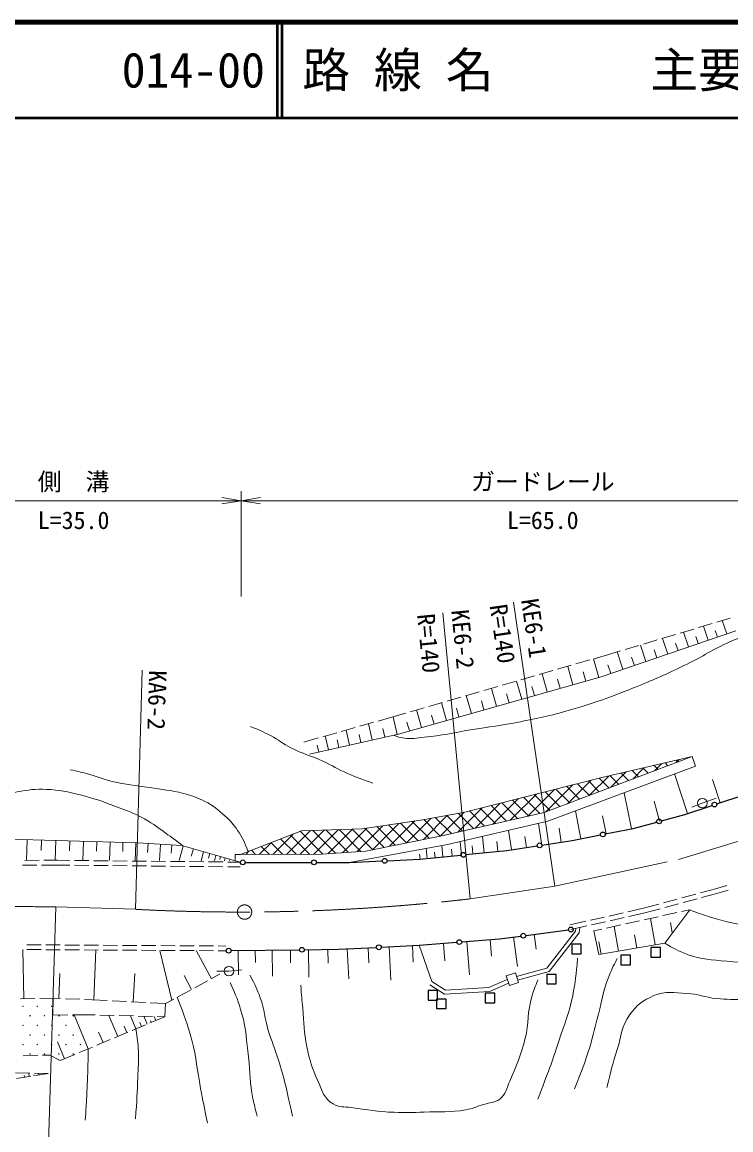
# Model space of a CAD drawing. Units: millimetres, scale not verified. Extents: x 40000 to 680000, y 20000 to 380000.
# Drawn here: x 151128 to 225140, y 264286 to 380000 of the extents above; entities that cross this region are included whole.
import ezdxf
from ezdxf.enums import TextEntityAlignment as Align

# ---------------------------------------------------------------- set-up
doc = ezdxf.new("R2010")
doc.units = ezdxf.units.MM
doc.header["$LTSCALE"] = 1000
doc.linetypes.add('CHAIN', pattern=[18.5, 12, -1.5, 3.5, -1.5])
for name, color, linetype, lineweight in [('M-BMK', 2, 'CHAIN', 13), ('M-BMK-ROW', 30, 'Continuous', 25), ('M-STR-HTXT', 7, 'Continuous', 13), ('M-STR-STRC', 7, 'Continuous', 25), ('M-TTL', 2, 'Continuous', 140), ('M-TTL-LINE', 7, 'Continuous', 50), ('M-WORK', 1, 'Continuous', 13)]:
    doc.layers.add(name, color=color, linetype=linetype, lineweight=lineweight)
doc.layers.add('M-TTL-TXT', color=7, linetype='Continuous')
doc.styles.add('ＭＳ ゴシック', font='')
doc.styles.get('ＭＳ ゴシック').set_extended_font_data('MS Gothic')

# ---------------------------------------------------------------- blocks, each defined once
blk = doc.blocks.new('open_arrow')
at = {"color": 0, "linetype": 'Continuous', "lineweight": -2}
blk.add_lwpolyline([(7.5, 1.25), (0, 0), (7.5, -1.25)], dxfattribs=at)

msp = doc.modelspace()

# ---------------------------------------------------------------- hatches: boundary and pattern name
at = {"layer": 'M-WORK'}
h = msp.add_hatch(dxfattribs=at)
h.set_pattern_fill('USER', color=256, style=0, pattern_type=2)
h.set_pattern_definition([(45, (194799, 294979), (-707.107, 707.107), []), (135, (194799, 294979), (-707.107, -707.107), [])])
h.paths.add_polyline_path([(194799, 294979), (205641, 297430), (221090, 303271), (211662, 301080), (197356, 297484), (192987, 296684), (186620, 295725), (180306, 295539), (173939, 293061), (182384, 293088), (187020, 293408)])

# ---------------------------------------------------------------- linework, layer by layer
at = {"layer": 'M-BMK'}
for p, q in [((219686, 292532), (240905, 299006)), ((206753, 289732), (219686, 292532)), ((197909, 288414), (206753, 289732)), ((154656, 287572), (162950, 287323))]:
    msp.add_line(p, q, dxfattribs=at)
msp.add_circle((174356, 287038), 750, dxfattribs=at)
for centre, radius, start, end in [((173898, 497037), 210000, 267.01161, 276.56522), ((147342, -212375), 500000, 89.16184, 93.29914)]:
    msp.add_arc(centre, radius, start, end, dxfattribs=at)
at = {"layer": 'M-BMK-ROW'}
for p, q in [((209520, 283674), (208520, 283674)), ((208520, 283674), (208520, 282674)), ((209520, 282674), (209520, 283674)), ((208520, 282674), (209520, 282674)), ((214661, 282529), (213661, 282529)), ((213661, 282529), (213661, 281529)), ((214661, 281529), (214661, 282529)), ((217778, 283328), (216778, 283328)), ((216778, 283328), (216778, 282328)), ((217778, 282328), (217778, 283328)), ((213661, 281529), (214661, 281529)), ((216778, 282328), (217778, 282328)), ((206909, 280531), (205909, 280531)), ((205909, 280531), (205909, 279531)), ((206909, 279531), (206909, 280531)), ((205909, 279531), (206909, 279531)), ((194521, 278826), (193521, 278826)), ((193521, 278826), (193521, 277826)), ((193521, 277826), (194521, 277826)), ((195400, 277946), (194400, 277946)), ((194400, 277946), (194400, 276946)), ((194521, 277826), (194521, 278826)), ((195400, 276946), (195400, 277946)), ((200489, 278559), (199489, 278559)), ((199489, 278559), (199489, 277559)), ((200489, 277559), (200489, 278559)), ((194400, 276946), (195400, 276946)), ((199489, 277559), (200489, 277559))]:
    msp.add_line(p, q, dxfattribs=at)
at = {"layer": 'M-STR-HTXT'}
for p, q in [((174000, 320000), (174000, 331000)), ((174000, 320000), (174000, 331000)), ((139000, 330000), (174000, 330000)), ((174000, 330000), (236824, 330000)), ((206753, 289732), (202425, 319418)), ((197909, 288414), (195068, 318280)), ((162950, 287323), (163674, 312312)), ((154656, 287572), (153730, 257586))]:
    msp.add_line(p, q, dxfattribs=at)
at = {"layer": 'M-STR-STRC'}
for p, q in [((223661, 298343), (226514, 299290)), ((220333, 297238), (223186, 298185)), ((214952, 295773), (217401, 296440)), ((217884, 296571), (220333, 297238)), ((208585, 294521), (211523, 295099)), ((212014, 295195), (214952, 295773)), ((201738, 293482), (204914, 293964)), ((205409, 294039), (208585, 294521)), ((192654, 292549), (196947, 292990)), ((197444, 293041), (201738, 293482)), ((174419, 292228), (181358, 292229)), ((181858, 292229), (185327, 292230)), ((185327, 292230), (188741, 292379)), ((189240, 292400), (192654, 292549)), ((203713, 284598), (208190, 285184)), ((188623, 283367), (192579, 283561)), ((192579, 283561), (196530, 283881)), ((197028, 283921), (200979, 284241)), ((200979, 284241), (203217, 284534)), ((172946, 283010), (180095, 283098)), ((180595, 283104), (184169, 283149)), ((184169, 283149), (188124, 283343))]:
    msp.add_line(p, q, dxfattribs=at)
for centre in [(223424, 298264), (217643, 296506), (211768, 295147), (205161, 294001), (197196, 293016), (174169, 292228), (181608, 292229), (188990, 292390), (203465, 284566), (208438, 285217), (188374, 283355), (196779, 283901), (172696, 283006), (180345, 283101)]:
    msp.add_circle(centre, 250, dxfattribs=at)
at = {"layer": 'M-TTL'}
msp.add_line((680000, 380000), (40000, 380000), dxfattribs=at)
at = {"layer": 'M-TTL-LINE'}
for p, q in [((177750, 380000), (177750, 370000)), ((178250, 380000), (178250, 370000)), ((40000, 370000), (680000, 370000))]:
    msp.add_line(p, q, dxfattribs=at)
at = {"layer": 'M-WORK'}
for p, q in [((221769, 316749), (223206, 317179)), ((223686, 317322), (225069, 317736)), ((224722, 316095), (224247, 317490)), ((211583, 311622), (225669, 316417)), ((217937, 315603), (219374, 316033)), ((219853, 316176), (221290, 316606)), ((220713, 314730), (220187, 316276)), ((222769, 315430), (222269, 316899)), ((223746, 315763), (223508, 316460)), ((214105, 314457), (215542, 314887)), ((216272, 313219), (215689, 314931)), ((216021, 315030), (217458, 315460)), ((218549, 313994), (217996, 315621)), ((219631, 314362), (219368, 315135)), ((221741, 315080), (221491, 315815)), ((210880, 313507), (212242, 313900)), ((212242, 313900), (213626, 314314)), ((213875, 312402), (213261, 314205)), ((215073, 312810), (214782, 313667)), ((217411, 313606), (217134, 314420)), ((207037, 312397), (208479, 312813)), ((208648, 310791), (208106, 312705)), ((208959, 312952), (210400, 313368)), ((211348, 311556), (210801, 313484)), ((212613, 311973), (212306, 312874)), ((190423, 305628), (211583, 311622)), ((203194, 311287), (204636, 311703)), ((205116, 311842), (206557, 312258)), ((205967, 310031), (205429, 311933)), ((207308, 310411), (207036, 311368)), ((209998, 311173), (209725, 312137)), ((199351, 310178), (200793, 310594)), ((200663, 308529), (200132, 310403)), ((201273, 310732), (202714, 311149)), ((203306, 309277), (202771, 311165)), ((204637, 309654), (204367, 310605)), ((195509, 309068), (196950, 309484)), ((197430, 309623), (198871, 310039)), ((198039, 307786), (197512, 309646)), ((199351, 308157), (199086, 309094)), ((201985, 308903), (201717, 309847)), ((189824, 307426), (191185, 307819)), ((191666, 307958), (193107, 308374)), ((192847, 306315), (192328, 308149)), ((193587, 308513), (195028, 308929)), ((195434, 307048), (194911, 308895)), ((196737, 307417), (196473, 308347)), ((186381, 306449), (187824, 306858)), ((187698, 305013), (187314, 306714)), ((188305, 306995), (189824, 307426)), ((190277, 305595), (189861, 307437)), ((191563, 305951), (191303, 306868)), ((194141, 306681), (193879, 307605)), ((181132, 303530), (190423, 305628)), ((182533, 305357), (183976, 305766)), ((184457, 305903), (185900, 306312)), ((185317, 304475), (184962, 306046)), ((186507, 304744), (186315, 305594)), ((188988, 305304), (188780, 306225)), ((180533, 304789), (182052, 305220)), ((182101, 303749), (181937, 304474)), ((183117, 303978), (182789, 305429)), ((184217, 304227), (184039, 305012)), ((221090, 303271), (205641, 297430)), ((211662, 301080), (221090, 303271)), ((221457, 302282), (221090, 303271)), ((206032, 296527), (221457, 302282)), ((197356, 297484), (211662, 301080)), ((220622, 297334), (219253, 301460)), ((224015, 298460), (223211, 300883)), ((214752, 295734), (214011, 299504)), ((217691, 296519), (217120, 298616)), ((222160, 298412), (223596, 298949)), ((192987, 296684), (197356, 297484)), ((205641, 297430), (194799, 294979)), ((209474, 294696), (208903, 297598)), ((221071, 297978), (222160, 298412)), ((186620, 295725), (192987, 296684)), ((195536, 294077), (206032, 296527)), ((205386, 294035), (205043, 296296)), ((212113, 295215), (211742, 297100)), ((173939, 293061), (180306, 295539)), ((180306, 295539), (186620, 295725)), ((202220, 293555), (201915, 295566)), ((207433, 294346), (207211, 295808)), ((163178, 294259), (147734, 294705)), ((151637, 294592), (151575, 292439)), ((153144, 294549), (153113, 293472)), ((154652, 294505), (154592, 292443)), ((156095, 294464), (156065, 293433)), ((157538, 294422), (157481, 292437)), ((158928, 294382), (158899, 293389)), ((160318, 294342), (160262, 292429)), ((161657, 294303), (161629, 293347)), ((162995, 294264), (162942, 292422)), ((167800, 293973), (163178, 294259)), ((164284, 294191), (164227, 293271)), ((165572, 294111), (165467, 292415)), ((166759, 294037), (166706, 293189)), ((167941, 293933), (167509, 292409)), ((173885, 292248), (167800, 293973)), ((185327, 292230), (195536, 294077)), ((194799, 294979), (187020, 293408)), ((195069, 292797), (194948, 293970)), ((197017, 292997), (196874, 294389)), ((198204, 293119), (198117, 293967)), ((199390, 293241), (199216, 294936)), ((200807, 293386), (200703, 294398)), ((203803, 293795), (203631, 294926)), ((169007, 293631), (168791, 292869)), ((170074, 293328), (169811, 292403)), ((170721, 293145), (170590, 292682)), ((171369, 292961), (171210, 292399)), ((171850, 292825), (171770, 292544)), ((173939, 293061), (173372, 293060)), ((173372, 293060), (173372, 292394)), ((182384, 293088), (173939, 293061)), ((187020, 293408), (182384, 293088)), ((192694, 292554), (192640, 293077)), ((193426, 292629), (193319, 293676)), ((194248, 292713), (194187, 293299)), ((196043, 292897), (195971, 293593)), ((151155, 291939), (152655, 291941)), ((151390, 292439), (152890, 292441)), ((153155, 291941), (154822, 291944)), ((153390, 292442), (154825, 292444)), ((154822, 291944), (156101, 291931)), ((154825, 292444), (156105, 292431)), ((156601, 291925), (158101, 291910)), ((156605, 292425), (158105, 292410)), ((158601, 291905), (160101, 291890)), ((158605, 292405), (160105, 292390)), ((160601, 291884), (162101, 291869)), ((160605, 292384), (162105, 292369)), ((162601, 291864), (164101, 291849)), ((162605, 292364), (164105, 292349)), ((164601, 291843), (166101, 291828)), ((164605, 292343), (166104, 292328)), ((166601, 291823), (168101, 291808)), ((166604, 292323), (168104, 292308)), ((168601, 291802), (170101, 291787)), ((168604, 292302), (170104, 292287)), ((170601, 291782), (172100, 291767)), ((170604, 292282), (172104, 292267)), ((172331, 292689), (172248, 292397)), ((172600, 291761), (173879, 291748)), ((172604, 292261), (173885, 292248)), ((172812, 292552), (172771, 292406)), ((221962, 289037), (223546, 289466)), ((223546, 289466), (224730, 289809)), ((223681, 288984), (224866, 289327)), ((218101, 287993), (219549, 288384)), ((220032, 288515), (221480, 288907)), ((220159, 288031), (221607, 288423)), ((222090, 288554), (223681, 288984)), ((214377, 287062), (216034, 287434)), ((216034, 287434), (217618, 287862)), ((216155, 286948), (217746, 287379)), ((219493, 286986), (218029, 286662)), ((218229, 287509), (219676, 287901)), ((218230, 283804), (220841, 287285)), ((220841, 287285), (219982, 287095)), ((208328, 285704), (209986, 286076)), ((210474, 286186), (211937, 286514)), ((210589, 285699), (212052, 286028)), ((212425, 286624), (213889, 286952)), ((212540, 286137), (214004, 286466)), ((215588, 286121), (214124, 285796)), ((214491, 286575), (216155, 286948)), ((217541, 286554), (216076, 286229)), ((217245, 283631), (216763, 286381)), ((219015, 284851), (218824, 285932)), ((204596, 284714), (204797, 283176)), ((205931, 281164), (208917, 285034)), ((206166, 280813), (209303, 284879)), ((208438, 285217), (210101, 285590)), ((208917, 285034), (208948, 285331)), ((209303, 284879), (209360, 285424)), ((211683, 285255), (210824, 285065)), ((210824, 285065), (211339, 282596)), ((213636, 285688), (212171, 285364)), ((213395, 282957), (212943, 285535)), ((215320, 283294), (215079, 284669)), ((151601, 283620), (153101, 283610)), ((153601, 283607), (155101, 283598)), ((155601, 283595), (157101, 283585)), ((157601, 283582), (159101, 283573)), ((159601, 283569), (161101, 283560)), ((161601, 283557), (163101, 283547)), ((163601, 283544), (165101, 283535)), ((165601, 283532), (167101, 283522)), ((167601, 283519), (169101, 283509)), ((169601, 283506), (171101, 283497)), ((191884, 283527), (191970, 281787)), ((193912, 279777), (192579, 283561)), ((195126, 283694), (195267, 281948)), ((197562, 283964), (197845, 280472)), ((200007, 284162), (200148, 282416)), ((202443, 284432), (202846, 281357)), ((211339, 282596), (218230, 283804)), ((211590, 282640), (211365, 283929)), ((151300, 277966), (151181, 283123)), ((151601, 283120), (153101, 283110)), ((153601, 283107), (155101, 283098)), ((155601, 283095), (157101, 283085)), ((157601, 283082), (159101, 283073)), ((158602, 277860), (158820, 283074)), ((159601, 283069), (161101, 283060)), ((161601, 283057), (163101, 283047)), ((163601, 283044), (165101, 283035)), ((166772, 277844), (165494, 283032)), ((165601, 283031), (167101, 283022)), ((167601, 283019), (169101, 283009)), ((170886, 280070), (169296, 283008)), ((169601, 283006), (171101, 282997)), ((171601, 283494), (172411, 283489)), ((171601, 282994), (172408, 282989)), ((173696, 283019), (173727, 280478)), ((175474, 283041), (175490, 281770)), ((177253, 283063), (177286, 280354)), ((179149, 283086), (179166, 281732)), ((181045, 283110), (181080, 280223)), ((183066, 283135), (183084, 281691)), ((185086, 283194), (185239, 280078)), ((187267, 283301), (187343, 281743)), ((189447, 283408), (189618, 279926)), ((154952, 278013), (155061, 280620)), ((162733, 277653), (162887, 280604)), ((168829, 278957), (168034, 280426)), ((170909, 280083), (171765, 280546)), ((171460, 280847), (172727, 280871)), ((172727, 280871), (174065, 280989)), ((201687, 280361), (202642, 280677)), ((202021, 279349), (201687, 280361)), ((202642, 280677), (202976, 279665)), ((202767, 280299), (205931, 281164)), ((202872, 279913), (206166, 280813)), ((167391, 278179), (168710, 278893)), ((169150, 279131), (170469, 279845)), ((195223, 278458), (193696, 279441)), ((195329, 278865), (193912, 279777)), ((199876, 279149), (195329, 278865)), ((201775, 279976), (199876, 279149)), ((201935, 279610), (199971, 278754)), ((202976, 279665), (202021, 279349)), ((152468, 277993), (150968, 277959)), ((154373, 278037), (152968, 278005)), ((154320, 276279), (154373, 278037)), ((154373, 278037), (155149, 278007)), ((155648, 277987), (157147, 277928)), ((157647, 277908), (158423, 277878)), ((158423, 277878), (160012, 277795)), ((160511, 277769), (162009, 277691)), ((166095, 277478), (166951, 277941)), ((199971, 278754), (195223, 278458)), ((162508, 277665), (164006, 277587)), ((164506, 277561), (166095, 277478)), ((166095, 277478), (166015, 276093)), ((155895, 276291), (154320, 276279)), ((157970, 276306), (156395, 276294)), ((158029, 272752), (156547, 276295)), ((158744, 276285), (157970, 276306)), ((160743, 276232), (159243, 276272)), ((161115, 274043), (160193, 276247)), ((162742, 276179), (161243, 276219)), ((163008, 274835), (162443, 276187)), ((164741, 276126), (163242, 276166)), ((163589, 275078), (163416, 275493)), ((164170, 275321), (163823, 276151)), ((164475, 275448), (166015, 276093)), ((164631, 275514), (164545, 275721)), ((165093, 275707), (164919, 276122)), ((166015, 276093), (165241, 276113)), ((159572, 273398), (159111, 274500)), ((160784, 273905), (162168, 274484)), ((162062, 274439), (161779, 275115)), ((162630, 274676), (164013, 275255)), ((155549, 271715), (154808, 273486)), ((158939, 273133), (160323, 273712)), ((151250, 272006), (152749, 272059)), ((153249, 272077), (154002, 272103)), ((154002, 272103), (155092, 271524)), ((155092, 271524), (156633, 272168)), ((157094, 272361), (158478, 272940)), ((150428, 270227), (151928, 270207)), ((152027, 269885), (150547, 269644)), ((151381, 269780), (151353, 269954)), ((151875, 269860), (151818, 270208)), ((152368, 269940), (152354, 270028)), ((152428, 270200), (153849, 270182)), ((153849, 270182), (152521, 269965)), ((152862, 270021), (152833, 270195))]:
    msp.add_line(p, q, dxfattribs=at)
for centre, radius in [((222160, 298412), 500), ((172727, 280871), 500), ((151210, 277200), 22.5), ((152710, 277200), 22.5), ((154210, 277200), 22.5), ((151960, 276200), 22.5), ((153460, 276200), 22.5), ((154960, 276200), 22.5), ((156460, 276200), 22.5), ((151210, 275200), 22.5), ((152710, 275200), 22.5), ((154210, 275200), 22.5), ((155710, 275200), 22.5), ((151210, 273200), 22.5), ((151960, 274200), 22.5), ((152710, 273200), 22.5), ((153460, 274200), 22.5), ((154210, 273200), 22.5), ((154960, 274200), 22.5), ((155710, 273200), 22.5), ((156460, 274200), 22.5), ((157210, 273200), 22.5), ((151960, 272200), 22.5), ((153460, 272200), 22.5), ((154960, 272200), 22.5), ((156460, 272200), 22.5)]:
    msp.add_circle(centre, radius, dxfattribs=at)
for points, knots in [([(189864, 305502), (190381, 305328), (190575, 305288), (191044, 305216), (191847, 305094), (192313, 305224), (193122, 305296), (195022, 305464), (196061, 305765), (197944, 306069), (199984, 306398), (201138, 306522), (203166, 306921), (205328, 307346), (206543, 307595), (208654, 308227), (211309, 309020), (212769, 309564), (215341, 310598), (217286, 311379), (218350, 311880), (220243, 312782), (222032, 313635), (222946, 314292), (224745, 315126), (226146, 315776), (226970, 316050), (228395, 316645), (229613, 317153), (230344, 317334), (231512, 317950), (233054, 318764), (233576, 319256), (235135, 320561)], [0, 0, 0, 0, 1, 1, 1, 2, 2, 2, 3, 3, 3, 4, 4, 4, 5, 5, 5, 6, 6, 6, 7, 7, 7, 8, 8, 8, 9, 9, 9, 10, 10, 10, 11, 11, 11, 11]), ([(174953, 306432), (175965, 306019), (176266, 305893), (177071, 305473), (177928, 305025), (178325, 304627), (179189, 304194), (180459, 303557), (181252, 303381), (182546, 302795), (183563, 302334), (184080, 301964), (185103, 301516), (186113, 301075), (186480, 300949), (187741, 300517)], [0, 0, 0, 0, 1, 1, 1, 2, 2, 2, 3, 3, 3, 4, 4, 4, 5, 5, 5, 5]), ([(156153, 301906), (156959, 301732), (157179, 301676), (157832, 301506), (158896, 301229), (159454, 300939), (160522, 300681), (162019, 300318), (162894, 300296), (164412, 300041), (165807, 299807), (166616, 299796), (167982, 299428), (168872, 299189), (169369, 299015), (170193, 298603), (171112, 298142), (171557, 297742), (172324, 297057), (172902, 296542), (173184, 296199), (173630, 295566), (174181, 294781), (174313, 294397), (174726, 293367)], [0, 0, 0, 0, 1, 1, 1, 2, 2, 2, 3, 3, 3, 4, 4, 4, 5, 5, 5, 6, 6, 6, 7, 7, 7, 8, 8, 8, 8]), ([(138695, 294783), (140035, 295105), (140472, 295210), (141554, 295645), (142638, 296081), (143174, 296481), (144218, 297004), (145504, 297649), (146188, 298092), (147522, 298629), (148694, 299101), (149372, 299344), (150612, 299588), (151791, 299820), (152475, 299902), (153676, 299855), (155067, 299799), (155839, 299599), (157192, 299269), (158637, 298916), (159424, 298622), (160815, 298096), (162045, 297632), (162761, 297411), (163906, 296764), (164911, 296196), (165419, 295787), (166357, 295113), (166983, 294662), (167188, 294511), (167941, 293933)], [0, 0, 0, 0, 1, 1, 1, 2, 2, 2, 3, 3, 3, 4, 4, 4, 5, 5, 5, 6, 6, 6, 7, 7, 7, 8, 8, 8, 9, 9, 9, 10, 10, 10, 10]), ([(220841, 287285), (221840, 286881), (222154, 286782), (223014, 286515), (224628, 286014), (225564, 285748), (227250, 285636), (228683, 285541), (229506, 285499), (230926, 285716), (232637, 285978), (233640, 286130), (235202, 286875), (236678, 287579), (237555, 288112), (238514, 289437), (239079, 290216), (239305, 290609), (239686, 291604)], [0, 0, 0, 0, 1, 1, 1, 2, 2, 2, 3, 3, 3, 4, 4, 4, 5, 5, 5, 6, 6, 6, 6]), ([(218230, 283804), (219229, 283179), (219624, 282990), (220585, 282619), (222115, 282029), (223090, 282067), (224721, 281900), (226584, 281708), (227645, 281828), (229516, 281900), (231768, 281987), (233023, 282155), (235271, 282319), (236863, 282436), (237802, 282216), (239347, 282619), (240564, 282937), (241295, 283268), (242164, 284178), (242895, 284942), (243047, 285586), (243423, 286575), (243981, 288044), (243933, 288784), (243996, 290558)], [0, 0, 0, 0, 1, 1, 1, 2, 2, 2, 3, 3, 3, 4, 4, 4, 5, 5, 5, 6, 6, 6, 7, 7, 7, 8, 8, 8, 8]), ([(212193, 268713), (212658, 270606), (212787, 271142), (213272, 272669), (213733, 274115), (213704, 275093), (214591, 276325), (215322, 277340), (215954, 277823), (217108, 278303), (218344, 278817), (219189, 278611), (220525, 278543), (221759, 278480), (222412, 278124), (223642, 278004), (224785, 277892), (225431, 277903), (226579, 277884), (228663, 277849), (229849, 277606), (231914, 277884), (233052, 278037), (233676, 278209), (234791, 278483), (236700, 278952), (237724, 279397), (239647, 279802), (241409, 280173), (242460, 280063), (244202, 280521), (244926, 280711), (245405, 280727), (246000, 281180), (246716, 281725), (247110, 282142), (247439, 282979), (247913, 284185), (247564, 285000), (247519, 286295), (247471, 287666), (247397, 288158), (247166, 289788)], [0, 0, 0, 0, 1, 1, 1, 2, 2, 2, 3, 3, 3, 4, 4, 4, 5, 5, 5, 6, 6, 6, 7, 7, 7, 8, 8, 8, 9, 9, 9, 10, 10, 10, 11, 11, 11, 12, 12, 12, 13, 13, 13, 14, 14, 14, 14]), ([(204995, 267502), (206093, 270388), (206403, 271166), (207183, 273557), (207783, 275394), (208246, 276396), (208622, 278292), (208921, 279805), (208987, 280385), (209121, 282208)], [0, 0, 0, 0, 1, 1, 1, 2, 2, 2, 3, 3, 3, 3]), ([(213277, 282168), (212803, 281288), (212677, 280992), (212358, 280210), (211772, 278773), (211722, 277873), (211319, 276374), (210958, 275032), (210807, 274266), (210400, 272937), (209870, 271204), (209619, 270623), (208802, 268581)], [0, 0, 0, 0, 1, 1, 1, 2, 2, 2, 3, 3, 3, 4, 4, 4, 4]), ([(174917, 280437), (175477, 279390), (175640, 279036), (175993, 278092), (176478, 276798), (176426, 275976), (176833, 274656), (177198, 273472), (177496, 272839), (177872, 271658), (178598, 269375), (178731, 268546), (179350, 265704)], [0, 0, 0, 0, 1, 1, 1, 2, 2, 2, 3, 3, 3, 4, 4, 4, 4]), ([(175674, 265704), (175433, 266558), (175384, 266820), (175234, 267542), (174887, 269219), (174972, 270200), (174755, 271898), (174528, 273667), (174564, 274698), (174075, 276414), (173700, 277730), (173503, 278234), (172837, 279691)], [0, 0, 0, 0, 1, 1, 1, 2, 2, 2, 3, 3, 3, 4, 4, 4, 4]), ([(205005, 279970), (204663, 279179), (204585, 278909), (204366, 278212), (203845, 276552), (204086, 275500), (203647, 273816), (203182, 272034), (202814, 271055), (202048, 269381), (201699, 268618), (201684, 268000), (201009, 267502), (200453, 267092), (199990, 267150), (199331, 266943), (198600, 266714), (198206, 266521), (197453, 266384), (195776, 266078), (194799, 266210), (193097, 266144), (191885, 266097), (191205, 266077), (189993, 266117), (188224, 266176), (187242, 266369), (185491, 266623), (184746, 266731), (184245, 266608), (183599, 266996), (182635, 267576), (182470, 268371), (182001, 269394), (181391, 270725), (181166, 271533), (180855, 272964), (180520, 274508), (180577, 275413), (180429, 276987), (180340, 277933), (180313, 278235), (180216, 279411)], [0, 0, 0, 0, 1, 1, 1, 2, 2, 2, 3, 3, 3, 4, 4, 4, 5, 5, 5, 6, 6, 6, 7, 7, 7, 8, 8, 8, 9, 9, 9, 10, 10, 10, 11, 11, 11, 12, 12, 12, 13, 13, 13, 14, 14, 14, 14]), ([(167313, 278137), (168122, 276086), (168366, 275444), (168840, 273656), (169354, 271724), (169380, 270584), (169760, 268621), (170032, 267215), (170121, 266767), (170479, 265025)], [0, 0, 0, 0, 1, 1, 1, 2, 2, 2, 3, 3, 3, 3]), ([(162966, 265425), (163104, 267505), (163149, 268053), (163206, 269740), (163242, 270819), (163325, 271425), (163268, 272502), (163219, 273418), (163176, 273750), (163008, 274835)], [0, 0, 0, 0, 1, 1, 1, 2, 2, 2, 3, 3, 3, 3]), ([(158029, 272752), (158017, 271752), (158011, 271493), (157989, 270686), (157954, 269416), (157914, 268705), (157847, 267436), (157802, 266596), (157787, 266330), (157722, 265287)], [0, 0, 0, 0, 1, 1, 1, 2, 2, 2, 3, 3, 3, 3])]:
    msp.add_open_spline(points, degree=3, knots=knots, dxfattribs=at)

# ---------------------------------------------------------------- block references
at = {"layer": 'M-STR-HTXT', "xscale": 267, "yscale": 267, "rotation": 180}
msp.add_blockref('open_arrow', (174000, 330000), dxfattribs=at)
at = {"layer": 'M-STR-HTXT', "xscale": 267, "yscale": 267}
msp.add_blockref('open_arrow', (174000, 330000), dxfattribs=at)

# ---------------------------------------------------------------- texts
at = {"layer": 'M-STR-HTXT', "style": 'ＭＳ ゴシック'}
for s, p in [('側\u3000溝', (156500, 332000)), ('ガードレール', (205500, 332000))]:
    msp.add_text(s, height=1833, dxfattribs=at).set_placement(p, align=Align.MIDDLE_CENTER)
for s, p in [('L=35.0', (156500, 326500)), ('L=65.0', (205500, 326500))]:
    msp.add_text(s, height=1833, dxfattribs=at).set_placement(p, align=Align.BOTTOM_CENTER)
for s, rotation, p in [('KE6-1', 278.295, (204579, 316707)), ('KE6-2', 275.434, (197147, 315548)), ('R=140', 278.295, (201303, 316107)), ('R=140', 275.434, (193590, 315108)), ('KA6-2', 268.341, (165218, 309184))]:
    msp.add_text(s, height=1833, rotation=rotation, dxfattribs=at).set_placement(p, align=Align.MIDDLE_CENTER)
at = {"layer": 'M-TTL-TXT', "style": 'ＭＳ ゴシック'}
for s, p in [('路 線 名', (180380, 375000)), ('主要地方道豊浦清末線', (216734, 375000)), ('014-00', (161521, 375000))]:
    msp.add_text(s, height=3666, dxfattribs=at).set_placement(p, align=Align.MIDDLE_LEFT)

doc.saveas('drawing.dxf')
